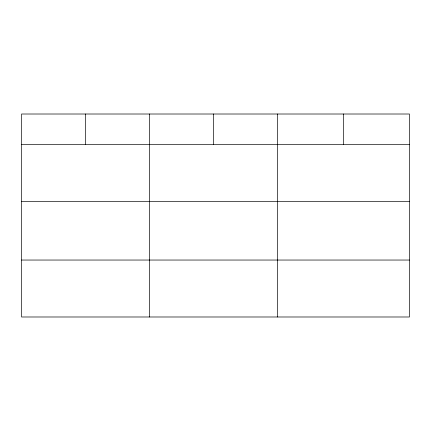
<?xml version="1.0" encoding="UTF-8"?>
<svg xmlns="http://www.w3.org/2000/svg" width="431" height="431" viewBox="0 0 431 431"><rect width="100%" height="100%" fill="white"/><g stroke="black" fill="none" stroke-linecap="round" stroke-linejoin="round"><path stroke-width="0.65" d="M409.45 201.369L409.45 114.01L21.55 114.01L21.55 316.99L409.45 316.99L409.45 201.369L21.55 201.369M21.55 144.417L409.45 144.417M21.55 260.044L409.45 260.044M343.507 114.01L343.507 144.417M277.564 114.01L277.564 316.99M213.56 114.01L213.56 144.417M149.557 114.01L149.557 316.99M85.553 114.01L85.553 144.417"/></g></svg>
